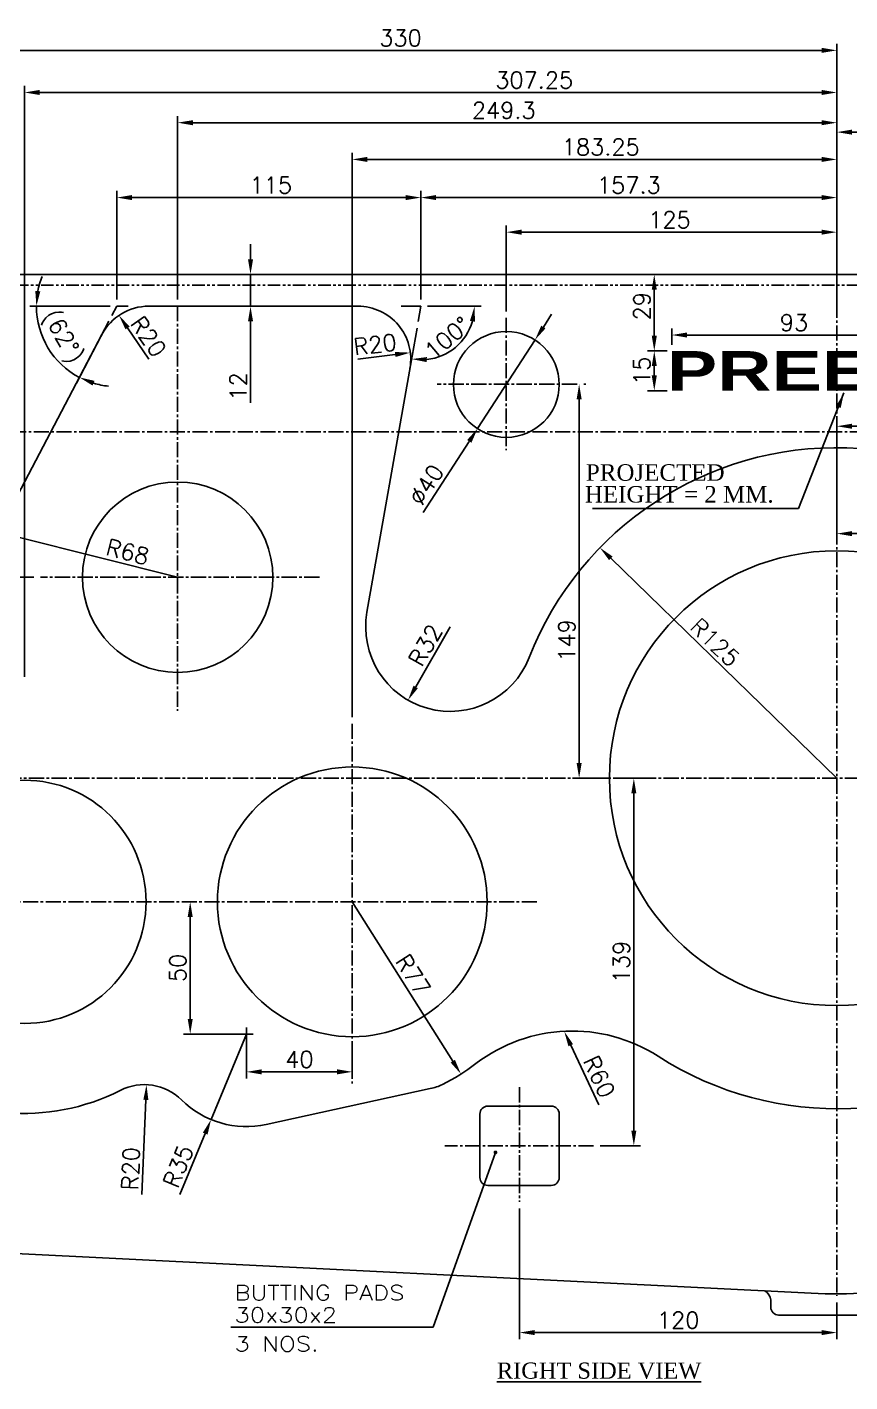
# Model space of a CAD drawing. Header units: millimetres. Extents: x -3508 to 12243, y -3609 to 4092.
# Drawn here: x 328 to 639, y -369 to 144 of the extents above; entities that cross this region are included whole.
import ezdxf
from ezdxf.enums import TextEntityAlignment as Align

# ---------------------------------------------------------------- set-up
doc = ezdxf.new("R2010")
doc.units = ezdxf.units.MM
doc.header["$LTSCALE"] = 0.3
doc.header["$PDSIZE"] = -50
doc.linetypes.add('CENTER2', pattern=[28.575, 19.05, -3.175, 3.175, -3.175])
doc.linetypes.add('PHANTOM2', pattern=[31.75, 15.875, -3.175, 3.175, -3.175, 3.175, -3.175])
for name, color, linetype in [('center', 1, 'CENTER2'), ('CHAIN ...', 8, 'PHANTOM2'), ('ht', 6, 'Continuous')]:
    doc.layers.add(name, color=color, linetype=linetype)
doc.styles.add('ARIAL-BLACK', font='')
doc.styles.add('ROMANTIC', font='romantic.ttf')
doc.styles.add('rs', font='romans.shx')
doc.styles.get("Standard").update_dxf_attribs({"font": 'romans.shx', "width": 1.2})
doc.styles.get('ARIAL-BLACK').set_extended_font_data('Arial Black')
doc.dimstyles.new('sarab', dxfattribs={"dimscale": 3, "dimtxt": 2.5, "dimasz": 2.3, "dimexe": 1, "dimexo": 1, "dimtad": 1, "dimdec": 3, "dimdsep": 46, "dimtxsty": 'rs', "dimcen": 0, "dimclrd": 1, "dimclre": 1, "dimclrt": 7, "dimadec": 3, "dimazin": 2, "dimtfac": 1, "dimtdec": 3, "dimtmove": 0, "dimatfit": 3, "dimfxl": 0, "dimarcsym": 0})
doc.dimstyles.new('sarab$0', dxfattribs={"dimscale": 3, "dimtxt": 2.5, "dimasz": 2.3, "dimexe": 1, "dimexo": 1, "dimtad": 1, "dimdec": 3, "dimdsep": 46, "dimtxsty": 'rs', "dimcen": 0, "dimclrd": 1, "dimclre": 1, "dimclrt": 7, "dimadec": 3, "dimazin": 2, "dimtfac": 1, "dimtdec": 3, "dimtmove": 0, "dimatfit": 3, "dimfxl": 0, "dimarcsym": 0})
doc.dimstyles.new('sarab$3', dxfattribs={"dimscale": 3, "dimtxt": 2.5, "dimasz": 2.3, "dimexe": 1, "dimexo": 1, "dimtad": 1, "dimdec": 3, "dimdsep": 46, "dimtxsty": 'rs', "dimcen": 0, "dimclrd": 1, "dimclre": 1, "dimclrt": 7, "dimadec": 3, "dimazin": 2, "dimtfac": 1, "dimtdec": 3, "dimtmove": 0, "dimatfit": 3, "dimfxl": 0, "dimarcsym": 0})
doc.dimstyles.new('sarab$4', dxfattribs={"dimscale": 3, "dimtxt": 2.5, "dimasz": 2.3, "dimexe": 1, "dimexo": 1, "dimtad": 1, "dimdec": 3, "dimdsep": 46, "dimtxsty": 'rs', "dimcen": 0, "dimclrd": 1, "dimclre": 1, "dimclrt": 7, "dimadec": 3, "dimazin": 2, "dimtfac": 1, "dimtdec": 3, "dimtmove": 0, "dimatfit": 2, "dimfxl": 0, "dimarcsym": 0})

# ---------------------------------------------------------------- blocks, each defined once
blk = doc.blocks.new('*D1299')
at = {"color": 1, "lineweight": -2, "transparency": 16777216}
blk.add_line((385.12, -64.52), (324.75, -49.33), dxfattribs=at)
at = {"color": 1, "transparency": 16777216}
blk.add_solid([(324.99, -48.4), (324.52, -50.26), (319.18, -47.93)], dxfattribs=at)
at = {"layer": 'Defpoints', "color": 0, "transparency": 16777216}
for p in [(319.18, -47.93), (385.12, -64.52)]:
    blk.add_point(p, dxfattribs=at)
at = {"color": 7, "transparency": 16777216, "insert": (366.24, -54.93), "char_height": 6.25, "attachment_point": 5, "rotation": 345.8779, "style": 'rs'}
blk.add_mtext('R68', dxfattribs=at)
blk = doc.blocks.new('*D1301')
at = {"color": 1, "lineweight": -2, "transparency": 16777216}
blk.add_line((371.63, -297.96), (373.11, -262.16), dxfattribs=at)
at = {"color": 1, "transparency": 16777216}
blk.add_solid([(372.15, -262.12), (374.06, -262.2), (373.34, -256.41)], dxfattribs=at)
at = {"layer": 'Defpoints', "color": 0, "transparency": 16777216}
for p in [(373.34, -256.41), (372.52, -276.4)]:
    blk.add_point(p, dxfattribs=at)
at = {"color": 7, "transparency": 16777216, "insert": (367.34, -288.17), "char_height": 6.25, "attachment_point": 5, "rotation": 87.6388, "style": 'rs'}
blk.add_mtext('R20', dxfattribs=at)
blk = doc.blocks.new('*D1302')
at = {"color": 1, "lineweight": -2, "transparency": 16777216}
for p, q in [((411.17, -237.27), (397.76, -269.6)), ((386, -297.95), (395.56, -274.91))]:
    blk.add_line(p, q, dxfattribs=at)
at = {"color": 1, "transparency": 16777216}
blk.add_solid([(394.67, -274.54), (396.44, -275.27), (397.76, -269.6)], dxfattribs=at)
at = {"layer": 'Defpoints', "color": 0, "transparency": 16777216}
for p in [(411.17, -237.27), (397.76, -269.6)]:
    blk.add_point(p, dxfattribs=at)
at = {"color": 7, "transparency": 16777216, "insert": (385.35, -287.29), "char_height": 6.25, "attachment_point": 5, "rotation": 67.466, "style": 'rs'}
blk.add_mtext('R35', dxfattribs=at)
blk = doc.blocks.new('*D1303')
at = {"color": 1, "lineweight": -2, "transparency": 16777216}
blk.add_line((451.17, -187.27), (489.19, -247.53), dxfattribs=at)
at = {"color": 1, "transparency": 16777216}
blk.add_solid([(490, -247.02), (488.38, -248.04), (492.26, -252.39)], dxfattribs=at)
at = {"layer": 'Defpoints', "color": 0, "transparency": 16777216}
for p in [(451.17, -187.27), (492.26, -252.39)]:
    blk.add_point(p, dxfattribs=at)
at = {"color": 7, "transparency": 16777216, "insert": (474.15, -214.9), "char_height": 6.25, "attachment_point": 5, "rotation": 302.2476, "style": 'rs'}
blk.add_mtext('R77', dxfattribs=at)
blk = doc.blocks.new('*D1305')
at = {"color": 1, "lineweight": -2, "transparency": 16777216}
for p, q in [((477.12, 40.48), (477.12, 81.56)), ((628.67, 79.06), (482.87, 79.06)), ((634.42, 52.48), (634.42, 81.56))]:
    blk.add_line(p, q, dxfattribs=at)
at = {"color": 1, "transparency": 16777216}
for points in [[(482.87, 80.02), (482.87, 78.11), (477.12, 79.06)], [(628.67, 80.02), (628.67, 78.11), (634.42, 79.06)]]:
    blk.add_solid(points, dxfattribs=at)
at = {"layer": 'Defpoints', "color": 0, "transparency": 16777216}
for p in [(477.12, 79.06), (634.42, 49.98), (477.12, 37.98)]:
    blk.add_point(p, dxfattribs=at)
at = {"color": 7, "transparency": 16777216, "insert": (555.77, 83.75), "char_height": 6.25, "attachment_point": 5, "style": 'rs'}
blk.add_mtext('157.3', dxfattribs=at)
blk = doc.blocks.new('*D1306')
at = {"color": 1, "lineweight": -2, "transparency": 16777216}
for p, q in [((362.12, 40.48), (362.12, 81.56)), ((471.37, 79.06), (367.87, 79.06)), ((477.12, 40.48), (477.12, 81.56))]:
    blk.add_line(p, q, dxfattribs=at)
at = {"color": 1, "transparency": 16777216}
for points in [[(367.87, 80.02), (367.87, 78.11), (362.12, 79.06)], [(471.37, 80.02), (471.37, 78.11), (477.12, 79.06)]]:
    blk.add_solid(points, dxfattribs=at)
at = {"layer": 'Defpoints', "color": 0, "transparency": 16777216}
for p in [(362.12, 79.06), (362.12, 37.98), (477.12, 37.98)]:
    blk.add_point(p, dxfattribs=at)
at = {"color": 7, "transparency": 16777216, "insert": (420.4, 83.75), "char_height": 6.25, "attachment_point": 5, "style": 'rs'}
blk.add_mtext('115', dxfattribs=at)
blk = doc.blocks.new('*D1307')
at = {"color": 1, "lineweight": -2, "transparency": 16777216}
for p, q in [((479.62, 37.98), (499.93, 37.98)), ((475.66, 29.7), (473.16, 15.52))]:
    blk.add_line(p, q, dxfattribs=at)
blk.add_arc((477.12, 37.98), 20.31, 276.2777, 343.7223, dxfattribs=at)
at = {"color": 1, "transparency": 16777216}
for points in [[(495.67, 32.43), (497.57, 32.15), (497.43, 37.98)], [(479.31, 16.84), (479.38, 18.75), (473.6, 17.98)]]:
    blk.add_solid(points, dxfattribs=at)
at = {"layer": 'Defpoints', "color": 0, "transparency": 16777216}
for p in [(469.71, 37.98), (477.12, 37.98), (477.12, 37.98), (476.1, 32.17), (494.09, 26.82)]:
    blk.add_point(p, dxfattribs=at)
at = {"color": 7, "transparency": 16777216, "insert": (487.14, 26), "char_height": 6.25, "attachment_point": 5, "rotation": 39.9049, "style": 'rs'}
blk.add_mtext('100°', dxfattribs=at)
blk = doc.blocks.new('*D1308')
at = {"color": 1, "lineweight": -2, "transparency": 16777216}
for p, q in [((359.62, 37.98), (329.2, 37.98)), ((359.12, 32.26), (346.83, 8.83))]:
    blk.add_line(p, q, dxfattribs=at)
for start, end in [(158.3065, 169.1532), (180, 242.3104), (253.1571, 264.0039)]:
    blk.add_arc((362.12, 37.98), 30.42, start, end, dxfattribs=at)
at = {"color": 1, "transparency": 16777216}
for points in [[(333.2, 43.62), (331.29, 43.8), (331.7, 37.98)], [(352.95, 7.98), (353.67, 9.76), (347.99, 11.05)]]:
    blk.add_solid(points, dxfattribs=at)
at = {"layer": 'Defpoints', "color": 0, "transparency": 16777216}
for p in [(362.12, 37.98), (362.12, 37.98), (366.38, 37.98), (360.28, 34.47), (339.36, 17.81)]:
    blk.add_point(p, dxfattribs=at)
at = {"color": 7, "transparency": 16777216, "insert": (341.14, 26.14), "char_height": 6.25, "attachment_point": 5, "rotation": 299.4335, "style": 'rs'}
blk.add_mtext('(62%%D)', dxfattribs=at)
blk = doc.blocks.new('*D1309')
at = {"color": 1, "lineweight": -2, "transparency": 16777216}
for p, q in [((451.17, -117.44), (451.17, 95.99)), ((628.67, 93.49), (456.92, 93.49)), ((634.42, 52.48), (634.42, 95.99))]:
    blk.add_line(p, q, dxfattribs=at)
at = {"color": 1, "transparency": 16777216}
for points in [[(456.92, 94.45), (456.92, 92.53), (451.17, 93.49)], [(628.67, 94.45), (628.67, 92.53), (634.42, 93.49)]]:
    blk.add_solid(points, dxfattribs=at)
at = {"layer": 'Defpoints', "color": 0, "transparency": 16777216}
for p in [(451.17, 93.49), (634.42, 49.98), (451.17, -119.94)]:
    blk.add_point(p, dxfattribs=at)
at = {"color": 7, "transparency": 16777216, "insert": (545.15, 98.17), "char_height": 6.25, "attachment_point": 5, "style": 'rs'}
blk.add_mtext('183.25', dxfattribs=at)
blk = doc.blocks.new('*D1310')
at = {"color": 1, "lineweight": -2, "transparency": 16777216}
for p, q in [((385.12, 40.48), (385.12, 109.88)), ((634.42, 52.48), (634.42, 109.88)), ((628.67, 107.38), (390.87, 107.38))]:
    blk.add_line(p, q, dxfattribs=at)
at = {"color": 1, "transparency": 16777216}
for points in [[(390.87, 108.33), (390.87, 106.42), (385.12, 107.38)], [(628.67, 108.33), (628.67, 106.42), (634.42, 107.38)]]:
    blk.add_solid(points, dxfattribs=at)
at = {"layer": 'Defpoints', "color": 0, "transparency": 16777216}
for p in [(385.12, 107.38), (634.42, 49.98), (385.12, 37.98)]:
    blk.add_point(p, dxfattribs=at)
at = {"color": 7, "transparency": 16777216, "insert": (508.45, 112.06), "char_height": 6.25, "attachment_point": 5, "style": 'rs'}
blk.add_mtext('249.3', dxfattribs=at)
blk = doc.blocks.new('*D1180')
at = {"color": 1, "lineweight": -2, "transparency": 16777216}
for p, q in [((327.17, -102.18), (327.17, 121.31)), ((628.67, 118.81), (332.92, 118.81)), ((634.42, 108.8), (634.42, 121.31))]:
    blk.add_line(p, q, dxfattribs=at)
at = {"color": 1, "transparency": 16777216}
for points in [[(332.92, 119.76), (332.92, 117.85), (327.17, 118.81)], [(628.67, 119.76), (628.67, 117.85), (634.42, 118.81)]]:
    blk.add_solid(points, dxfattribs=at)
at = {"layer": 'Defpoints', "color": 0, "transparency": 16777216}
for p in [(327.17, 118.81), (634.42, 106.3), (327.17, -104.68)]:
    blk.add_point(p, dxfattribs=at)
at = {"color": 7, "transparency": 16777216, "insert": (519.99, 123.49), "char_height": 6.25, "attachment_point": 5, "style": 'rs'}
blk.add_mtext('307.25', dxfattribs=at)
blk = doc.blocks.new('*D1311')
at = {"color": 1, "lineweight": -2, "transparency": 16777216}
for p, q in [((330.77, -64.52), (181.19, -64.52)), ((183.69, -70.27), (183.69, -134.77)), ((210.47, -140.52), (181.19, -140.52))]:
    blk.add_line(p, q, dxfattribs=at)
at = {"color": 1, "transparency": 16777216}
for points in [[(182.73, -70.27), (184.65, -70.27), (183.69, -64.52)], [(182.73, -134.77), (184.65, -134.77), (183.69, -140.52)]]:
    blk.add_solid(points, dxfattribs=at)
at = {"layer": 'Defpoints', "color": 0, "transparency": 16777216}
for p in [(333.27, -64.52), (183.69, -140.52), (212.97, -140.52)]:
    blk.add_point(p, dxfattribs=at)
at = {"color": 7, "transparency": 16777216, "insert": (179, -101.99), "char_height": 6.25, "attachment_point": 5, "rotation": 90, "style": 'rs'}
blk.add_mtext('76.2', dxfattribs=at)
blk = doc.blocks.new('*D1181')
at = {"color": 1, "lineweight": -2, "transparency": 16777216}
for p, q in [((389.88, -231.52), (389.88, -193.02)), ((408.67, -237.27), (387.38, -237.27))]:
    blk.add_line(p, q, dxfattribs=at)
at = {"color": 1, "transparency": 16777216}
for points in [[(388.92, -193.02), (390.84, -193.02), (389.88, -187.27)], [(388.92, -231.52), (390.84, -231.52), (389.88, -237.27)]]:
    blk.add_solid(points, dxfattribs=at)
at = {"layer": 'Defpoints', "color": 0, "transparency": 16777216}
for p in [(389.88, -187.27), (389.88, -187.27), (411.17, -237.27)]:
    blk.add_point(p, dxfattribs=at)
at = {"color": 7, "transparency": 16777216, "insert": (385.19, -212.27), "char_height": 6.25, "attachment_point": 5, "rotation": 90, "style": 'rs'}
blk.add_mtext('50', dxfattribs=at)
blk = doc.blocks.new('*D1312')
at = {"color": 1, "lineweight": -2, "transparency": 16777216}
for p, q in [((411.17, -239.77), (411.17, -254.06)), ((451.17, -240.77), (451.17, -254.06)), ((416.92, -251.56), (445.42, -251.56))]:
    blk.add_line(p, q, dxfattribs=at)
at = {"color": 1, "transparency": 16777216}
for points in [[(416.92, -250.6), (416.92, -252.52), (411.17, -251.56)], [(445.42, -250.6), (445.42, -252.52), (451.17, -251.56)]]:
    blk.add_solid(points, dxfattribs=at)
at = {"layer": 'Defpoints', "color": 0, "transparency": 16777216}
for p in [(411.17, -237.27), (451.17, -238.27), (451.17, -251.56)]:
    blk.add_point(p, dxfattribs=at)
at = {"color": 7, "transparency": 16777216, "insert": (431.17, -246.87), "char_height": 6.25, "attachment_point": 5, "style": 'rs'}
blk.add_mtext('40', dxfattribs=at)
blk = doc.blocks.new('*D1188')
at = {"color": 1, "lineweight": -2, "transparency": 16777216}
for p, q in [((412.68, 55.73), (412.68, 61.48)), ((412.68, 49.98), (412.68, 37.98)), ((412.68, 32.23), (412.68, 1.47))]:
    blk.add_line(p, q, dxfattribs=at)
at = {"color": 1, "transparency": 16777216}
for points in [[(411.73, 55.73), (413.64, 55.73), (412.68, 49.98)], [(411.73, 32.23), (413.64, 32.23), (412.68, 37.98)]]:
    blk.add_solid(points, dxfattribs=at)
at = {"layer": 'Defpoints', "color": 0, "transparency": 16777216}
for p in [(412.68, 49.98), (412.68, 37.98), (412.68, 37.98)]:
    blk.add_point(p, dxfattribs=at)
at = {"color": 7, "transparency": 16777216, "insert": (408, 7.64), "char_height": 6.25, "attachment_point": 5, "rotation": 90, "style": 'rs'}
blk.add_mtext('12', dxfattribs=at)
blk = doc.blocks.new('*D1317')
at = {"color": 1, "lineweight": -2, "transparency": 16777216}
for p, q in [((634.42, 52.48), (634.42, 106.3)), ((808.67, 103.8), (640.17, 103.8)), ((814.42, 39.48), (814.42, 106.3))]:
    blk.add_line(p, q, dxfattribs=at)
at = {"color": 1, "transparency": 16777216}
for points in [[(640.17, 104.76), (640.17, 102.84), (634.42, 103.8)], [(808.67, 104.76), (808.67, 102.84), (814.42, 103.8)]]:
    blk.add_solid(points, dxfattribs=at)
at = {"layer": 'Defpoints', "color": 0, "transparency": 16777216}
for p in [(634.42, 103.8), (634.42, 49.98), (814.42, 36.98)]:
    blk.add_point(p, dxfattribs=at)
at = {"color": 7, "transparency": 16777216, "insert": (725.69, 108.49), "char_height": 6.25, "attachment_point": 5, "style": 'rs'}
blk.add_mtext('180', dxfattribs=at)
blk = doc.blocks.new('*D1417')
at = {"color": 1, "lineweight": -2, "transparency": 16777216}
blk.add_line((374.21, 17.98), (366.18, 29.75), dxfattribs=at)
at = {"color": 1, "transparency": 16777216}
blk.add_solid([(366.98, 30.29), (365.39, 29.21), (362.94, 34.5)], dxfattribs=at)
at = {"layer": 'Defpoints', "color": 0, "transparency": 16777216}
for p in [(362.94, 34.5), (374.21, 17.98)]:
    blk.add_point(p, dxfattribs=at)
at = {"color": 7, "transparency": 16777216, "insert": (374.07, 26.51), "char_height": 6.25, "attachment_point": 5, "rotation": 304.3042, "style": 'rs'}
blk.add_mtext('R20', dxfattribs=at)
blk = doc.blocks.new('*D1418')
at = {"color": 1, "lineweight": -2, "transparency": 16777216}
blk.add_line((453.29, 17.98), (467.43, 19.72), dxfattribs=at)
at = {"color": 1, "transparency": 16777216}
blk.add_solid([(467.32, 20.67), (467.55, 18.77), (473.14, 20.42)], dxfattribs=at)
at = {"layer": 'Defpoints', "color": 0, "transparency": 16777216}
for p in [(453.29, 17.98), (473.14, 20.42)]:
    blk.add_point(p, dxfattribs=at)
at = {"color": 7, "transparency": 16777216, "insert": (459.79, 23.5), "char_height": 6.25, "attachment_point": 5, "rotation": 6.9983, "style": 'rs'}
blk.add_mtext('R20', dxfattribs=at)
blk = doc.blocks.new('*D1223')
at = {"color": 1, "lineweight": -2, "transparency": 16777216}
for p, q in [((570.2, 21.08), (562.88, 21.08)), ((565.38, 11.78), (565.38, 15.33)), ((570.2, 6.03), (562.88, 6.03))]:
    blk.add_line(p, q, dxfattribs=at)
at = {"color": 1, "transparency": 16777216}
for points in [[(564.43, 15.33), (566.34, 15.33), (565.38, 21.08)], [(564.43, 11.78), (566.34, 11.78), (565.38, 6.03)]]:
    blk.add_solid(points, dxfattribs=at)
at = {"layer": 'Defpoints', "color": 0, "transparency": 16777216}
for p in [(565.38, 21.08), (572.7, 21.08), (572.7, 6.03)]:
    blk.add_point(p, dxfattribs=at)
at = {"color": 7, "transparency": 16777216, "insert": (560.7, 13.55), "char_height": 6.25, "attachment_point": 5, "rotation": 90, "style": 'rs'}
blk.add_mtext('15', dxfattribs=at)
blk = doc.blocks.new('*D1224')
at = {"color": 1, "lineweight": -2, "transparency": 16777216}
for p, q in [((664.42, 20.98), (664.42, -9.91)), ((634.42, -14.61), (634.42, -4.91)), ((640.17, -7.41), (658.67, -7.41))]:
    blk.add_line(p, q, dxfattribs=at)
at = {"color": 1, "transparency": 16777216}
for points in [[(640.17, -6.45), (640.17, -8.37), (634.42, -7.41)], [(658.67, -6.45), (658.67, -8.37), (664.42, -7.41)]]:
    blk.add_solid(points, dxfattribs=at)
at = {"layer": 'Defpoints', "color": 0, "transparency": 16777216}
for p in [(664.42, 23.48), (664.42, -7.41), (634.42, -17.11)]:
    blk.add_point(p, dxfattribs=at)
at = {"color": 7, "transparency": 16777216, "insert": (649.42, -2.72), "char_height": 6.25, "attachment_point": 5, "style": 'rs'}
blk.add_mtext('30', dxfattribs=at)
blk = doc.blocks.new('*D1219')
at = {"color": 1, "lineweight": -2, "transparency": 16777216}
for p, q in [((567.31, 49.98), (567.88, 49.98)), ((565.38, 26.83), (565.38, 44.23)), ((567.7, 21.08), (562.88, 21.08))]:
    blk.add_line(p, q, dxfattribs=at)
at = {"color": 1, "transparency": 16777216}
for points in [[(564.43, 44.23), (566.34, 44.23), (565.38, 49.98)], [(564.43, 26.83), (566.34, 26.83), (565.38, 21.08)]]:
    blk.add_solid(points, dxfattribs=at)
at = {"layer": 'Defpoints', "color": 0, "transparency": 16777216}
for p in [(564.81, 49.98), (565.38, 49.98), (570.2, 21.08)]:
    blk.add_point(p, dxfattribs=at)
at = {"color": 7, "transparency": 16777216, "insert": (560.7, 37.98), "char_height": 6.25, "attachment_point": 5, "rotation": 90, "style": 'rs'}
blk.add_mtext('29', dxfattribs=at)
blk = doc.blocks.new('*D1220')
at = {"color": 1, "lineweight": -2, "transparency": 16777216}
for p, q in [((572, 23.4), (572, 29.58)), ((658.67, 27.08), (577.75, 27.08)), ((664.42, 23.48), (664.42, 29.58))]:
    blk.add_line(p, q, dxfattribs=at)
at = {"color": 1, "transparency": 16777216}
for points in [[(577.75, 28.04), (577.75, 26.13), (572, 27.08)], [(658.67, 28.04), (658.67, 26.13), (664.42, 27.08)]]:
    blk.add_solid(points, dxfattribs=at)
at = {"layer": 'Defpoints', "color": 0, "transparency": 16777216}
for p in [(572, 27.08), (572, 20.9), (664.42, 20.98)]:
    blk.add_point(p, dxfattribs=at)
at = {"color": 7, "transparency": 16777216, "insert": (618.21, 31.77), "char_height": 6.25, "attachment_point": 5, "style": 'rs'}
blk.add_mtext('93', dxfattribs=at)
blk = doc.blocks.new('*D1443')
at = {"layer": 'Defpoints', "color": 0, "transparency": 16777216}
for p in [(634.42, -15.52), (734.42, -30.76), (734.42, -48.03)]:
    blk.add_point(p, dxfattribs=at)
at = {"layer": 'ht', "color": 1, "lineweight": -2, "transparency": 16777216}
for p, q in [((634.42, -18.02), (634.42, -50.53)), ((734.42, -33.26), (734.42, -50.53)), ((640.17, -48.03), (728.67, -48.03))]:
    blk.add_line(p, q, dxfattribs=at)
at = {"layer": 'ht', "color": 1, "transparency": 16777216}
for points in [[(640.17, -47.07), (640.17, -48.99), (634.42, -48.03)], [(728.67, -47.07), (728.67, -48.99), (734.42, -48.03)]]:
    blk.add_solid(points, dxfattribs=at)
at = {"layer": 'ht', "color": 7, "transparency": 16777216, "insert": (684.42, -43.34), "char_height": 6.25, "attachment_point": 5, "style": 'rs'}
blk.add_mtext('100', dxfattribs=at)
blk = doc.blocks.new('_DatumFilled')
at = {"color": 0, "linetype": 'ByBlock'}
blk.add_solid([(0, 0.577), (-1, 0), (0, -0.577)], dxfattribs=at)
blk = doc.blocks.new('*D1444')
at = {"layer": 'Defpoints', "color": 0, "transparency": 16777216}
for p in [(304.42, 134.74), (634.42, 106.3), (304.42, 12.59)]:
    blk.add_point(p, dxfattribs=at)
at = {"layer": 'ht', "color": 1, "lineweight": -2, "transparency": 16777216}
for p, q in [((304.42, 15.09), (304.42, 137.24)), ((628.67, 134.74), (310.17, 134.74)), ((634.42, 108.8), (634.42, 137.24))]:
    blk.add_line(p, q, dxfattribs=at)
at = {"layer": 'ht', "color": 1, "transparency": 16777216}
for points in [[(310.17, 135.7), (310.17, 133.78), (304.42, 134.74)], [(628.67, 135.7), (628.67, 133.78), (634.42, 134.74)]]:
    blk.add_solid(points, dxfattribs=at)
at = {"layer": 'ht', "color": 7, "transparency": 16777216, "insert": (469.42, 139.43), "char_height": 6.25, "attachment_point": 5, "style": 'rs'}
blk.add_mtext('330', dxfattribs=at)
blk = doc.blocks.new('*D1438')
at = {"color": 1, "lineweight": -2, "transparency": 16777216}
for p, q in [((550.92, -140.52), (560.15, -140.52)), ((557.65, -146.27), (557.65, -273.77)), ((544.94, -279.52), (560.15, -279.52))]:
    blk.add_line(p, q, dxfattribs=at)
at = {"color": 1, "transparency": 16777216}
for points in [[(556.69, -146.27), (558.61, -146.27), (557.65, -140.52)], [(556.69, -273.77), (558.61, -273.77), (557.65, -279.52)]]:
    blk.add_solid(points, dxfattribs=at)
at = {"layer": 'Defpoints', "color": 0, "transparency": 16777216}
for p in [(548.42, -140.52), (542.44, -279.52), (557.65, -279.52)]:
    blk.add_point(p, dxfattribs=at)
at = {"color": 7, "transparency": 16777216, "insert": (552.96, -210.02), "char_height": 6.25, "attachment_point": 5, "rotation": 90, "style": 'rs'}
blk.add_mtext('139', dxfattribs=at)
blk = doc.blocks.new('*D1439')
at = {"color": 1, "lineweight": -2, "transparency": 16777216}
for p, q in [((514.42, -303.26), (514.42, -352.66)), ((634.42, -338.79), (634.42, -352.66)), ((628.67, -350.16), (520.17, -350.16))]:
    blk.add_line(p, q, dxfattribs=at)
at = {"color": 1, "transparency": 16777216}
for points in [[(520.17, -349.2), (520.17, -351.12), (514.42, -350.16)], [(628.67, -349.2), (628.67, -351.12), (634.42, -350.16)]]:
    blk.add_solid(points, dxfattribs=at)
at = {"layer": 'Defpoints', "color": 0, "transparency": 16777216}
for p in [(514.42, -300.76), (634.42, -336.29), (514.42, -350.16)]:
    blk.add_point(p, dxfattribs=at)
at = {"color": 7, "transparency": 16777216, "insert": (574.42, -345.47), "char_height": 6.25, "attachment_point": 5, "style": 'rs'}
blk.add_mtext('120', dxfattribs=at)
blk = doc.blocks.new('*D1532')
at = {"color": 1, "lineweight": -2, "transparency": 16777216}
for p, q in [((509.42, 35.98), (509.42, 68.48)), ((634.42, 39.39), (634.42, 68.48)), ((628.67, 65.98), (515.17, 65.98))]:
    blk.add_line(p, q, dxfattribs=at)
at = {"color": 1, "transparency": 16777216}
for points in [[(515.17, 66.93), (515.17, 65.02), (509.42, 65.98)], [(628.67, 66.93), (628.67, 65.02), (634.42, 65.98)]]:
    blk.add_solid(points, dxfattribs=at)
at = {"layer": 'Defpoints', "color": 0, "transparency": 16777216}
for p in [(509.42, 65.98), (634.42, 36.89), (509.42, 33.48)]:
    blk.add_point(p, dxfattribs=at)
at = {"color": 7, "transparency": 16777216, "insert": (571.14, 70.66), "char_height": 6.25, "attachment_point": 5, "style": 'rs'}
blk.add_mtext('125', dxfattribs=at)
blk = doc.blocks.new('*D1533')
at = {"color": 1, "lineweight": -2, "transparency": 16777216}
for p, q in [((538.68, 8.48), (539.47, 8.48)), ((536.97, 2.73), (536.97, -134.77)), ((545.92, -140.52), (534.47, -140.52))]:
    blk.add_line(p, q, dxfattribs=at)
at = {"color": 1, "transparency": 16777216}
for points in [[(536.01, 2.73), (537.92, 2.73), (536.97, 8.48)], [(536.01, -134.77), (537.92, -134.77), (536.97, -140.52)]]:
    blk.add_solid(points, dxfattribs=at)
at = {"layer": 'Defpoints', "color": 0, "transparency": 16777216}
for p in [(536.18, 8.48), (536.97, -140.52), (548.42, -140.52)]:
    blk.add_point(p, dxfattribs=at)
at = {"color": 7, "transparency": 16777216, "insert": (532.28, -88.42), "char_height": 6.25, "attachment_point": 5, "rotation": 90, "style": 'rs'}
blk.add_mtext('149', dxfattribs=at)
blk = doc.blocks.new('*D1534')
at = {"color": 1, "lineweight": -2, "transparency": 16777216}
for p, q in [((523.43, 30.09), (526.55, 34.92)), ((520.3, 25.27), (498.55, -8.3)), ((495.42, -13.13), (477.99, -40.02))]:
    blk.add_line(p, q, dxfattribs=at)
at = {"color": 1, "transparency": 16777216}
for points in [[(522.62, 30.61), (524.23, 29.57), (520.3, 25.27)], [(494.62, -12.61), (496.23, -13.65), (498.55, -8.3)]]:
    blk.add_solid(points, dxfattribs=at)
at = {"layer": 'Defpoints', "color": 0, "transparency": 16777216}
for p in [(520.3, 25.27), (498.55, -8.3)]:
    blk.add_point(p, dxfattribs=at)
at = {"color": 7, "transparency": 16777216, "insert": (479.2, -29.54), "char_height": 6.25, "attachment_point": 5, "rotation": 57.058, "style": 'rs'}
blk.add_mtext('∅40', dxfattribs=at)
blk = doc.blocks.new('*D1538')
at = {"color": 1, "lineweight": -2, "transparency": 16777216}
blk.add_arc((238.16, -140.52), 53.96, 6.1087, 53.8913, dxfattribs=at)
at = {"color": 1, "transparency": 16777216}
for points in [[(269.44, -97.73), (270.48, -96.12), (265.14, -93.79)], [(292.77, -134.72), (290.86, -134.83), (292.12, -140.52)]]:
    blk.add_solid(points, dxfattribs=at)
at = {"layer": 'Defpoints', "color": 0, "transparency": 16777216}
for p in [(303.17, -27.92), (288.87, -122.06), (190.92, -140.52), (238.12, -140.59), (823.24, -140.52)]:
    blk.add_point(p, dxfattribs=at)
at = {"color": 7, "transparency": 16777216, "insert": (288.95, -111.2), "char_height": 6.25, "attachment_point": 5, "rotation": 300, "style": 'rs'}
blk.add_mtext('60°', dxfattribs=at)
blk = doc.blocks.new('*D1541')
at = {"color": 1, "lineweight": -2, "transparency": 16777216}
blk.add_line((544.37, -264.06), (533.78, -241.47), dxfattribs=at)
at = {"color": 1, "transparency": 16777216}
blk.add_solid([(534.65, -241.07), (532.91, -241.88), (531.34, -236.27)], dxfattribs=at)
at = {"layer": 'Defpoints', "color": 0, "transparency": 16777216}
for p in [(531.34, -236.27), (556.8, -290.6)]:
    blk.add_point(p, dxfattribs=at)
at = {"color": 7, "transparency": 16777216, "insert": (544.54, -253.38), "char_height": 6.25, "attachment_point": 5, "rotation": 295.1068, "style": 'rs'}
blk.add_mtext('R60', dxfattribs=at)
blk = doc.blocks.new('*D1542')
at = {"color": 1, "lineweight": -2, "transparency": 16777216}
blk.add_line((488.24, -83.25), (475.15, -106), dxfattribs=at)
at = {"color": 1, "transparency": 16777216}
blk.add_solid([(474.32, -105.52), (475.98, -106.48), (472.28, -110.99)], dxfattribs=at)
at = {"layer": 'Defpoints', "color": 0, "transparency": 16777216}
for p in [(488.24, -83.25), (472.28, -110.99)]:
    blk.add_point(p, dxfattribs=at)
at = {"color": 7, "transparency": 16777216, "insert": (478.82, -90.23), "char_height": 6.25, "attachment_point": 5, "rotation": 60.0791, "style": 'rs'}
blk.add_mtext('R32', dxfattribs=at)
blk = doc.blocks.new('*D1543')
at = {"color": 1, "lineweight": -2, "transparency": 16777216}
blk.add_line((634.42, -140.52), (548.95, -57.36), dxfattribs=at)
at = {"color": 1, "transparency": 16777216}
blk.add_solid([(549.62, -56.68), (548.28, -58.05), (544.83, -53.35)], dxfattribs=at)
at = {"layer": 'Defpoints', "color": 0, "transparency": 16777216}
for p in [(544.83, -53.35), (634.42, -140.52)]:
    blk.add_point(p, dxfattribs=at)
at = {"color": 7, "transparency": 16777216, "insert": (588.34, -89.15), "char_height": 6.25, "attachment_point": 5, "rotation": 315.7887, "style": 'rs'}
blk.add_mtext('R125', dxfattribs=at)

msp = doc.modelspace()

# ---------------------------------------------------------------- linework, layer by layer
for p, q in [((791.4234, 49.9822), (220.4234, 49.9822)), ((360.2802, 34.4698), (362.1234, 37.9822)), ((366.3786, 37.9822), (362.1234, 37.9822)), ((453.2883, 37.9822), (374.2145, 37.9822)), ((477.1234, 37.9822), (469.7117, 37.9822)), ((476.0978, 32.1655), (477.1234, 37.9822)), ((324.5664, -33.5848), (356.5049, 27.2758)), ((456.7266, -77.6937), (473.167, 15.544)), ((418.6401, -271.4621), (480.6786, -257.9153)), ((526.4234, -264.5178), (502.4234, -264.5178)), ((499.4234, -267.5178), (499.4234, -291.5178)), ((529.4234, -267.5178), (529.4234, -291.5178)), ((526.4234, -294.5178), (502.4234, -294.5178)), ((321.3345, -320.1158), (624.6912, -335.2748)), ((609.4234, -337.7381), (609.4234, -340.5178)), ((656.4234, -343.5178), (612.4234, -343.5178))]:
    msp.add_line(p, q)
at = {"color": 1}
for p, q in [((411.1734, -239.7678), (411.1734, -234.7678)), ((408.6734, -237.2678), (413.6734, -237.2678))]:
    msp.add_line(p, q, dxfattribs=at)
for centre, radius in [((509.4234, 8.3822), 20), ((385.1234, -64.5178), 36), ((634.4234, -140.5178), 86), ((451.1734, -187.2678), 51), ((327.1734, -187.2678), 46)]:
    msp.add_circle(centre, radius)
for centre, radius, start, end in [((374.2145, 17.9822), 20, 90, 152.31037), ((453.2883, 17.9822), 20, 350, 90), ((634.4234, -140.5178), 125, 237.256213, 158.607175), ((488.2405, -83.2505), 32, 170, 338.607175), ((327.1734, -187.2678), 80, 105.104368, 296.966472), ((534.36, -296.1209), 60, 57.256213, 127.387421), ((451.1734, -187.2678), 77, 296.281432, 307.387421), ((372.5203, -276.395), 20, 45.349239, 116.966472), ((476.4119, -238.3757), 20, 282.317811, 296.281432), ((411.1734, -237.2678), 35, 225.349239, 282.317811), ((502.4234, -267.5178), 3, 90, 180), ((526.4234, -267.5178), 3, 0, 90), ((502.4234, -291.5178), 3, 180, 270), ((526.4234, -291.5178), 3, 270, 0), ((634.4234, -140.5178), 195, 267.139254, 292.234784), ((604.741, -338.4105), 4.7305, 8.17201, 57.892613), ((612.4234, -340.5178), 3, 180, 270)]:
    msp.add_arc(centre, radius, start, end)
at = {"layer": 'center'}
for p, q in [((634.4234, 64.9969), (634.4234, -336.2924)), ((385.1234, 37.9822), (385.1234, -115.0244)), ((509.4234, 33.5771), (509.4234, -16.4957)), ((536.1753, 8.4822), (483.2351, 8.4822)), ((756.4823, -9.5178), (280.3135, -9.5178)), ((438.7445, -64.5178), (333.2697, -64.5178)), ((451.1734, -119.9359), (451.1734, -255.9374)), ((823.2362, -140.5178), (190.9236, -140.5178)), ((520.9602, -187.2678), (199.7521, -187.2678)), ((514.4234, -257.4105), (514.4234, -300.7577)), ((542.4373, -279.5178), (486.1456, -279.5178))]:
    msp.add_line(p, q, dxfattribs=at)
at = {"layer": 'CHAIN ...'}
msp.add_line((795.4234, 45.9822), (220.4234, 45.9822), dxfattribs=at)

# ---------------------------------------------------------------- texts
at = {"style": 'ARIAL-BLACK', "width": 1.236616}
msp.add_text('PREET', height=15, dxfattribs=at).set_placement((570.1513, 5.9947), (665.1624, 5.9947), align=Align.FIT)
at = {"width": 1.2}
for s, p in [('BUTTING PADS', (406.6406, -337.9102)), ('30x30x2', (406.6406, -346.3477)), ('3 NOS.', (406.6406, -357.2627))]:
    msp.add_text(s, height=5.625, dxfattribs=at).set_placement(p)
at = {"style": 'ROMANTIC'}
msp.add_text('%%URIGHT SIDE VIEW', height=6.1, dxfattribs=at).set_placement((505.8763, -367.5933))
at = {"color": 7, "char_height": 6.25, "attachment_point": 1, "style": 'ROMANTIC'}
for s, insert in [('PROJECTED', (539.5267, -21.7823)), ('HEIGHT = 2 MM.', (539.1289, -30.03))]:
    msp.add_mtext(s, dxfattribs=dict(at, insert=insert))

# ---------------------------------------------------------------- dimensions: what is measured, and where the dimension line sits
for base, p1, p2, override, picture, middle in [((327.1734, 118.8063), (634.4234, 106.3009), (327.1734, -104.6775), {"dimscale": 2.5, "dimdec": 2, "dimadec": 2, "dimtdec": 2, "dimatfit": 0}, '*D1180', (519.9942, 118.8063)), ((385.1234, 107.3757), (634.4234, 49.9822), (385.1234, 37.9822), {"dimscale": 2.5, "dimdec": 2, "dimadec": 2, "dimtdec": 2, "dimatfit": 0}, '*D1310', (508.4531, 107.3757)), ((634.4234, 103.8009), (814.4234, 36.9822), (634.4234, 49.9822), {"dimscale": 2.5, "dimdec": 2, "dimadec": 2, "dimtdec": 2, "dimatfit": 0}, '*D1317', (725.6919, 103.8009)), ((451.1734, 93.487), (634.4234, 49.9822), (451.1734, -119.9359), {"dimscale": 2.5, "dimdec": 2, "dimadec": 2, "dimtdec": 2, "dimatfit": 0}, '*D1309', (545.1457, 93.487)), ((362.1234, 79.064), (477.1234, 37.9822), (362.1234, 37.9822), {"dimscale": 2.5, "dimdec": 2, "dimadec": 2, "dimtdec": 2, "dimatfit": 0}, '*D1306', (420.4045, 79.064)), ((477.1234, 79.064), (634.4234, 49.9822), (477.1234, 37.9822), {"dimscale": 2.5, "dimdec": 2, "dimadec": 2, "dimtdec": 2, "dimatfit": 0}, '*D1305', (555.7734, 79.064)), ((509.4234, 65.9766), (634.4234, 36.8947), (509.4234, 33.4771), {"dimscale": 2.5, "dimdec": 2, "dimadec": 2, "dimtdec": 2, "dimatfit": 0}, '*D1532', (571.138, 65.9766)), ((514.4234, -350.1607), (634.4234, -336.2924), (514.4234, -300.7577), {"dimscale": 2.5, "dimtoh": 1, "dimdec": 2, "dimcen": 2.5, "dimadec": 1, "dimtdec": 2, "dimldrblk": 'DatumFilled'}, '*D1439', (574.4234, -350.1607))]:
    dim = msp.add_linear_dim(base=base, p1=p1, p2=p2, dimstyle='sarab', override=override)
    dim.commit()
    dim.dimension.update_dxf_attribs({"geometry": picture, "text_midpoint": middle, "dimtype": 160})
for base, p1, p2, dimstyle, override, picture, middle in [((412.6839, 37.9822), (412.6839, 49.9822), (412.6839, 37.9822), 'sarab', {"dimscale": 2.5, "dimdec": 2, "dimadec": 2, "dimtdec": 2, "dimatfit": 0}, '*D1188', (412.6839, 7.6429)), ((565.3846, 49.9822), (570.2024, 21.082), (564.8072, 49.9822), 'sarab', {"dimscale": 2.5, "dimdec": 0, "dimcen": 2.5, "dimadec": 2, "dimtdec": 2}, '*D1219', (565.3846, 37.9822)), ((536.9661, -140.5178), (536.1753, 8.4822), (548.4234, -140.5178), 'sarab$0', {"dimscale": 2.5, "dimdec": 2, "dimadec": 2, "dimtdec": 2, "dimatfit": 0}, '*D1533', (536.9661, -88.4191))]:
    dim = msp.add_linear_dim(base=base, p1=p1, p2=p2, angle=90, dimstyle=dimstyle, override=override)
    dim.commit()
    dim.dimension.update_dxf_attribs({"geometry": picture, "text_midpoint": middle, "dimtype": 160})
dim = msp.add_angular_dim_2l(base=(339.3554, 17.8102), line1=((360.2802, 34.4698), (362.1234, 37.9822)), line2=((366.3786, 37.9822), (362.1234, 37.9822)), text='(62%%D)', dimstyle='sarab', override={"dimscale": 2.5, "dimdec": 2, "dimadec": 2, "dimtdec": 2, "dimatfit": 0})
dim.commit()
dim.dimension.update_dxf_attribs({"geometry": '*D1308', "text_midpoint": (335.631, 23.0341), "dimtype": 162})
dim = msp.add_angular_dim_2l(base=(494.0901, 26.823), line1=((476.0978, 32.1655), (477.1234, 37.9822)), line2=((477.1234, 37.9822), (469.7117, 37.9822)), dimstyle='sarab', override={"dimscale": 2.5, "dimdec": 2, "dimadec": 2, "dimtdec": 2, "dimatfit": 0})
dim.commit()
dim.dimension.update_dxf_attribs({"geometry": '*D1307', "text_midpoint": (490.151, 22.404), "dimtype": 162})
dim = msp.add_linear_dim(base=(572.003, 27.0839), p1=(664.4234, 20.9822), p2=(572.003, 20.9035), text='93', dimstyle='sarab', override={"dimscale": 2.5, "dimdec": 2, "dimcen": 2.5, "dimadec": 2, "dimtdec": 2})
dim.commit()
dim.dimension.update_dxf_attribs({"geometry": '*D1220', "text_midpoint": (618.2132, 27.0839), "dimtype": 160})
for center, mpoint, override, picture, middle in [((374.2145, 17.9822), (362.9427, 34.5033), {"dimscale": 2.5, "dimdec": 2, "dimadec": 2, "dimtdec": 2, "dimatfit": 0}, '*D1417', (374.0711, 26.5096)), ((453.2883, 17.9822), (473.1393, 20.4189), {"dimscale": 2.5, "dimdec": 2, "dimadec": 2, "dimtdec": 2, "dimatfit": 0}, '*D1418', (459.7891, 23.5028)), ((451.1734, -187.2678), (492.259, -252.3906), {"dimscale": 2.5, "dimdec": 2, "dimadec": 2, "dimtdec": 2, "dimatfit": 0}, '*D1303', (474.1466, -214.8965)), ((411.1734, -237.2678), (397.7603, -269.5957), {"dimscale": 2.5, "dimdec": 2, "dimcen": 2.5, "dimadec": 2, "dimtdec": 2}, '*D1302', (385.3452, -287.2867))]:
    dim = msp.add_radius_dim(center=center, mpoint=mpoint, dimstyle='sarab', override=override)
    dim.commit()
    dim.dimension.update_dxf_attribs({"geometry": picture, "text_midpoint": middle})
dim = msp.add_diameter_dim_2p(p1=(520.2992, 25.2666), p2=(498.5476, -8.3023), dimstyle='sarab$3', override={"dimscale": 2.5, "dimdec": 2, "dimadec": 2, "dimtdec": 2, "dimatfit": 0})
dim.commit()
dim.dimension.update_dxf_attribs({"geometry": '*D1534', "text_midpoint": (483.1323, -32.0924), "dimtype": 163})
dim = msp.add_linear_dim(base=(565.3846, 21.082), p1=(572.7024, 6.0255), p2=(572.7024, 21.082), angle=90, text='15', dimstyle='sarab', override={"dimscale": 2.5, "dimdec": 2, "dimadec": 2, "dimtdec": 2, "dimatfit": 0})
dim.commit()
dim.dimension.update_dxf_attribs({"geometry": '*D1223', "text_midpoint": (560.6971, 13.5538)})
for base, p1, p2, override, picture, middle in [((664.4234, -7.4099), (634.4234, -17.1052), (664.4234, 23.4822), {"dimscale": 2.5, "dimdec": 2, "dimcen": 2.5, "dimadec": 2, "dimtdec": 2}, '*D1224', (649.4234, -2.7224)), ((451.1734, -251.557), (411.1734, -237.2678), (451.1734, -238.2678), {"dimscale": 2.5, "dimdec": 2, "dimadec": 2, "dimtdec": 2, "dimatfit": 0}, '*D1312', (431.1734, -246.8695))]:
    dim = msp.add_linear_dim(base=base, p1=p1, p2=p2, dimstyle='sarab', override=override)
    dim.commit()
    dim.dimension.update_dxf_attribs({"geometry": picture, "text_midpoint": middle})
dim = msp.add_angular_dim_2l(base=(288.8665, -122.0634), line1=((823.2362, -140.5178), (190.9236, -140.5178)), line2=((303.1724, -27.9186), (238.1228, -140.5878)), dimstyle='sarab', override={"dimscale": 2.5, "dimdec": 2, "dimadec": 2, "dimtdec": 2, "dimatfit": 0})
dim.commit()
dim.dimension.update_dxf_attribs({"geometry": '*D1538', "text_midpoint": (288.9511, -111.1954)})
for center, mpoint, dimstyle, override, picture, middle in [((385.1234, -64.5178), (319.1785, -47.9266), 'sarab', {"dimscale": 2.5, "dimdec": 2, "dimadec": 2, "dimtdec": 2, "dimatfit": 0}, '*D1299', (365.0963, -59.4792)), ((634.4234, -140.5178), (544.8268, -53.3545), 'sarab$4', {"dimscale": 2.5, "dimdec": 2, "dimadec": 2, "dimtdec": 2, "dimatfit": 0}, '*D1543', (585.0717, -92.5064)), ((488.2405, -83.2505), (472.2787, -110.9854), 'sarab$4', {"dimscale": 2.5, "dimdec": 2, "dimadec": 2, "dimtdec": 2, "dimatfit": 0}, '*D1542', (482.8783, -92.5677)), ((556.7994, -290.5981), (531.3409, -236.267), 'sarab$4', {"dimscale": 2.5, "dimdec": 2, "dimadec": 2, "dimtdec": 2, "dimtofl": 0, "dimtmove": 1, "dimatfit": 0}, '*D1541', (540.2931, -255.3718)), ((372.5203, -276.395), (373.3443, -256.412), 'sarab', {"dimscale": 2.5, "dimdec": 2, "dimcen": 2.5, "dimadec": 2, "dimtdec": 2}, '*D1301', (372.0267, -288.367))]:
    dim = msp.add_radius_dim(center=center, mpoint=mpoint, dimstyle=dimstyle, override=override)
    dim.commit()
    dim.dimension.update_dxf_attribs({"geometry": picture, "text_midpoint": middle, "dimtype": 164})
dim = msp.add_linear_dim(base=(183.6919, -140.5178), p1=(333.2697, -64.5178), p2=(212.9691, -140.5178), angle=90, text='76.2', dimstyle='sarab', override={"dimscale": 2.5, "dimdec": 2, "dimadec": 2, "dimtdec": 2, "dimatfit": 0})
dim.commit()
dim.dimension.update_dxf_attribs({"geometry": '*D1311', "text_midpoint": (183.6919, -101.9918), "dimtype": 160})
for base, p1, p2, override, picture, middle in [((557.6507, -279.5178), (548.4234, -140.5178), (542.4373, -279.5178), {"dimscale": 2.5, "dimtoh": 1, "dimdec": 2, "dimcen": 2.5, "dimadec": 1, "dimtdec": 2, "dimldrblk": 'DatumFilled'}, '*D1438', (552.9632, -210.0178)), ((389.879, -187.2678), (411.1734, -237.2678), (389.879, -187.2678), {"dimscale": 2.5, "dimdec": 2, "dimadec": 2, "dimtdec": 2, "dimatfit": 0}, '*D1181', (385.1915, -212.2678))]:
    dim = msp.add_linear_dim(base=base, p1=p1, p2=p2, angle=90, dimstyle='sarab', override=override)
    dim.commit()
    dim.dimension.update_dxf_attribs({"geometry": picture, "text_midpoint": middle})
at = {"layer": 'ht'}
dim = msp.add_linear_dim(base=(304.4234, 134.7404), p1=(634.4234, 106.3009), p2=(304.4234, 12.5895), dimstyle='sarab', override={"dimscale": 2.5, "dimtoh": 1, "dimdec": 2, "dimcen": 2.5, "dimadec": 1, "dimtdec": 2, "dimldrblk": 'DatumFilled'}, dxfattribs=at)
dim.commit()
dim.dimension.update_dxf_attribs({"geometry": '*D1444', "text_midpoint": (469.4234, 134.7404), "dimtype": 160})
dim = msp.add_linear_dim(base=(734.4234, -48.0297), p1=(634.4234, -15.5178), p2=(734.4234, -30.7577), dimstyle='sarab', override={"dimscale": 2.5, "dimtoh": 1, "dimdec": 2, "dimcen": 2.5, "dimadec": 1, "dimtdec": 2, "dimldrblk": 'DatumFilled'}, dxfattribs=at)
dim.commit()
dim.dimension.update_dxf_attribs({"geometry": '*D1443', "text_midpoint": (684.4234, -43.3422)})

# ---------------------------------------------------------------- leaders
msp.add_leader([(505.3295, -282.0232), (481.7771, -348.1673), (405.288, -348.1673)], dimstyle='sarab', override={"dimscale": 2.5, "dimgap": 0.625, "dimtad": 0, "dimtoh": 1, "dimdec": 2, "dimcen": 2.5, "dimadec": 1, "dimtdec": 2, "dimldrblk": 'DotSmall'})
msp.add_leader([(637.1087, 5.1717), (619.8826, -38.4824), (542.0589, -38.4824)], dimstyle='sarab', override={"dimscale": 2.5, "dimgap": 0.625, "dimtad": 0, "dimtoh": 1, "dimdec": 2, "dimcen": 2.5, "dimadec": 1, "dimtdec": 2}, dxfattribs=at)

doc.saveas('drawing.dxf')
